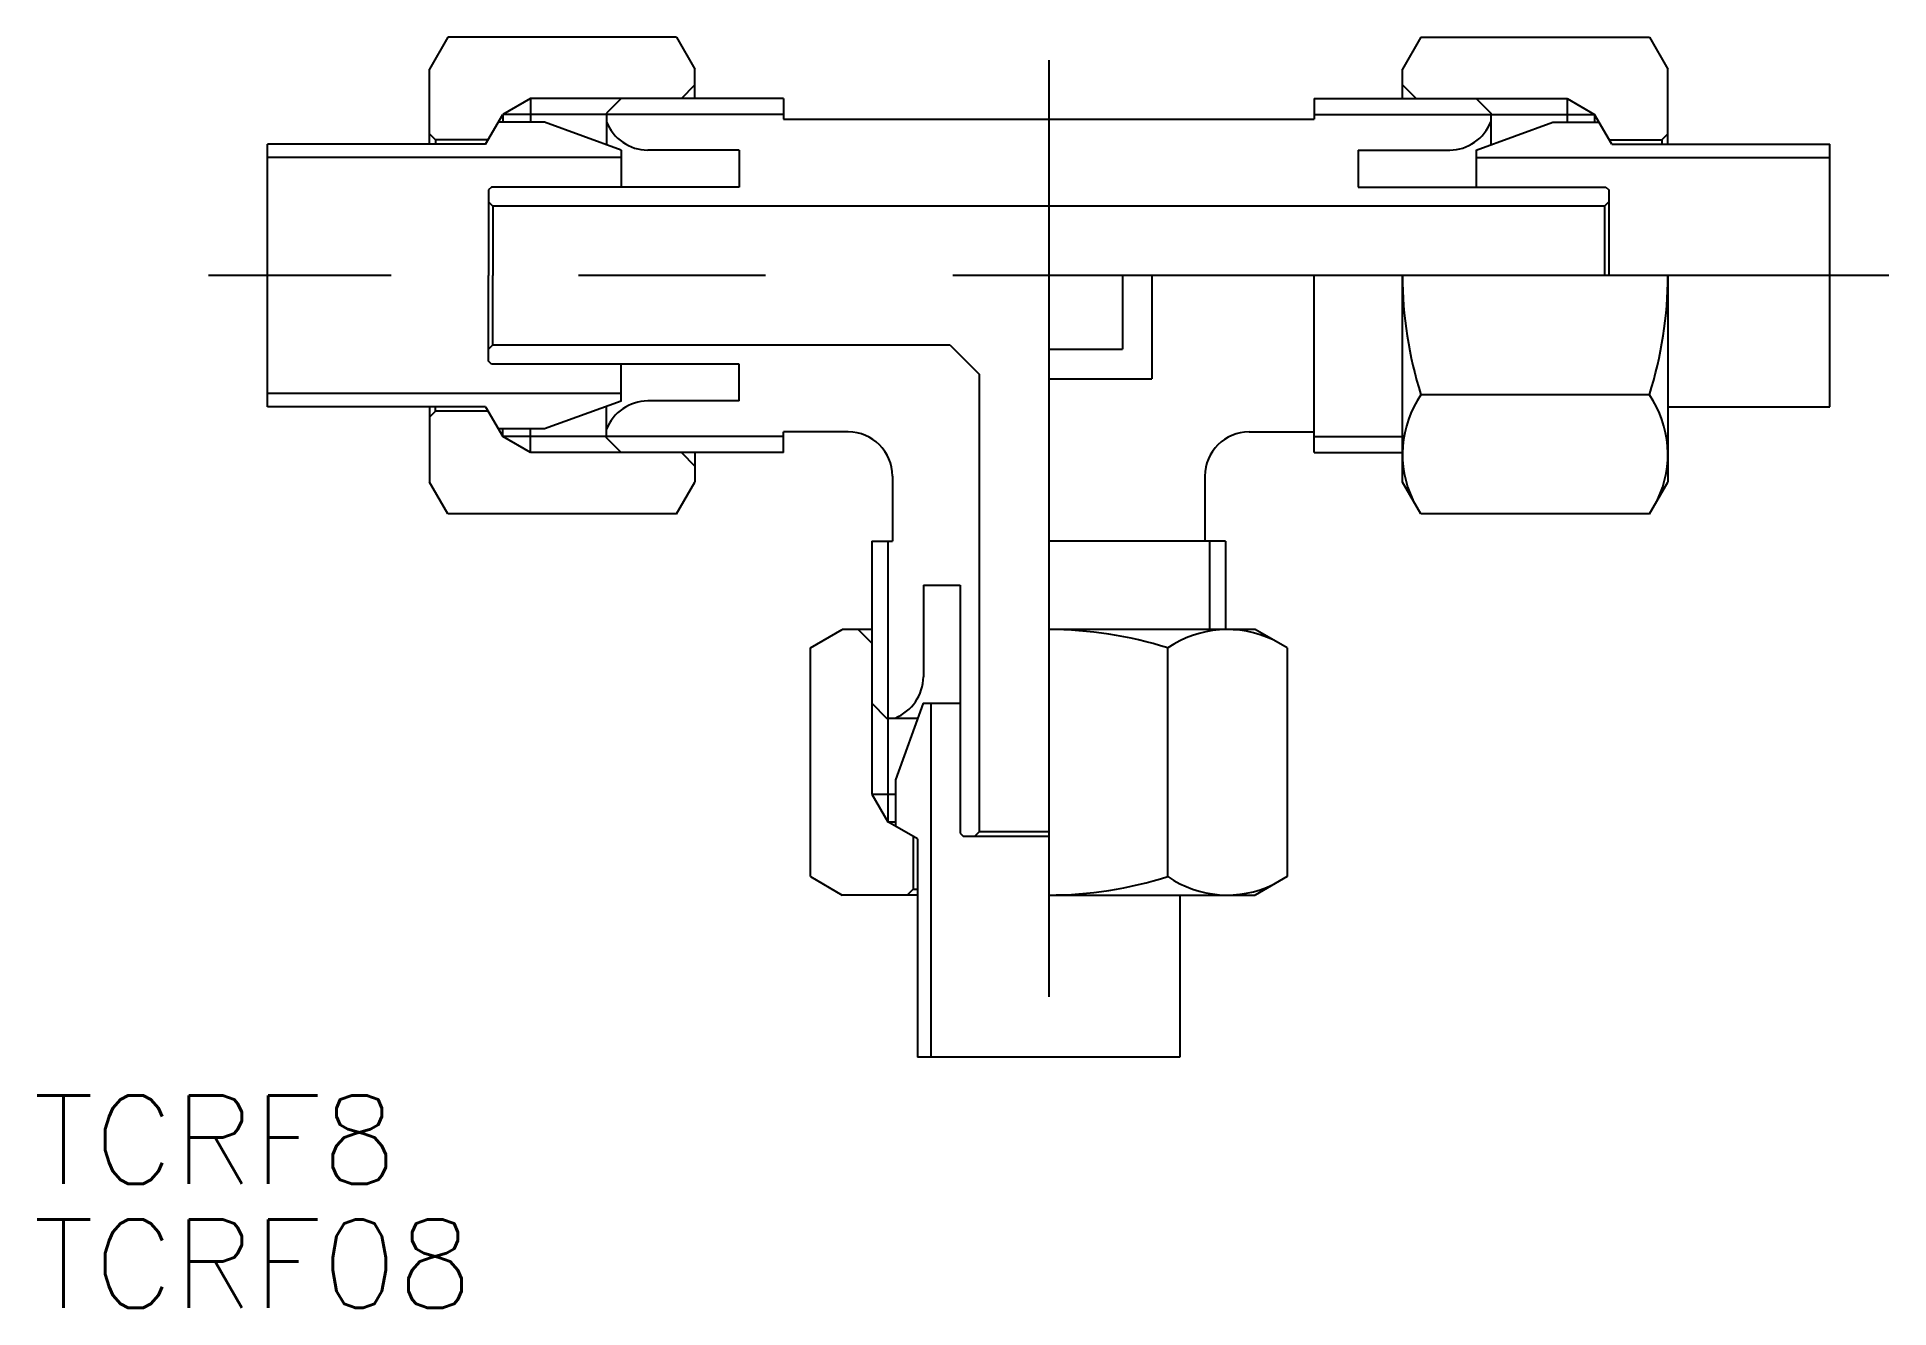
# Model space of a CAD drawing. Extents: x -34.3 to 28.5, y -35 to 8.1.
import ezdxf

# ---------------------------------------------------------------- set-up
doc = ezdxf.new("R2010")
doc.units = 0
doc.linetypes.add('CENTER', pattern=[50.8, 31.75, -6.35, 6.35, -6.35])
doc.layers.get('0').update_dxf_attribs({"linetype": 'CONTINUOUS'})
doc.layers.add('CENTER', color=1, linetype='CENTER')
doc.styles.get("Standard").update_dxf_attribs({"font": 'txt.shx', "height": 3, "bigfont": 'bigfont.shx'})

msp = doc.modelspace()

# ---------------------------------------------------------------- linework, layer by layer
at = {"color": 7, "linetype": 'CONTINUOUS'}
for p, q in [((-20.375, 8.083), (-21, 7)), ((-12.625, 8.083), (-20.375, 8.083)), ((-12.625, 8.083), (-12, 7)), ((12.625, 8.083), (12, 7)), ((12.625, 8.083), (20.375, 8.083)), ((20.375, 8.083), (21, 7)), ((-21, 4.45), (-21, 7)), ((-12, 6), (-12, 7)), ((12, 6), (12, 7)), ((21, 4.45), (21, 7)), ((-12.459, 6), (-12, 6.458)), ((12.459, 6), (12, 6.458)), ((-17.58, 6), (-17.58, 5.2)), ((-14.5, 6), (-15, 5.5)), ((-9, 6), (-14.5, 6)), ((-9, 6), (-9, 5.3)), ((9, 6), (14.5, 6)), ((9, 6), (9, 5.3)), ((14.5, 6), (15, 5.5)), ((17.58, 6), (17.58, 5.2)), ((-19.1, 4.45), (-18.518, 5.458)), ((-17.1, 5.2), (-18.667, 5.2)), ((-15, 5.458), (-18.518, 5.458)), ((-18.518, 5.458), (-18.518, 5.2)), ((-14.5, 4.254), (-17.1, 5.2)), ((-15, 5.5), (-15, 4.436)), ((-9, 5.3), (9, 5.3)), ((14.5, 4.254), (17.1, 5.2)), ((15, 5.5), (15, 4.436)), ((15, 5.458), (18.518, 5.458)), ((17.1, 5.2), (18.667, 5.2)), ((19.1, 4.45), (18.518, 5.458)), ((18.518, 5.458), (18.518, 5.2)), ((-26.5, -4.45), (-26.5, 4.45)), ((-19.1, 4.45), (-26.5, 4.45)), ((-20.8, 4.6), (-21, 4.8)), ((-19.013, 4.6), (-20.8, 4.6)), ((-20.8, 4.6), (-20.8, 4.45)), ((19.013, 4.6), (20.8, 4.6)), ((19.1, 4.45), (26.5, 4.45)), ((20.8, 4.6), (21, 4.8)), ((20.8, 4.6), (20.8, 4.45)), ((26.5, -4.45), (26.5, 4.45)), ((-14.5, 4), (-26.5, 4)), ((-14.5, 4.254), (-14.5, 3)), ((-10.5, 4.25), (-13.6, 4.25)), ((-10.5, 4.25), (-10.5, 3)), ((10.5, 4.25), (13.6, 4.25)), ((10.5, 4.25), (10.5, 3)), ((14.5, 4.254), (14.5, 3)), ((14.5, 4), (26.5, 4)), ((-18.9, 3), (-19, 2.9)), ((-19, 2.9), (-19, 0)), ((-10.5, 3), (-18.9, 3)), ((10.5, 3), (18.9, 3)), ((18.9, 3), (19, 2.9)), ((19, 2.9), (19, 0)), ((-18.85, 2.35), (-19, 2.5)), ((18.85, 2.35), (-18.85, 2.35)), ((-18.85, 2.35), (-18.85, 0)), ((18.85, 2.35), (19, 2.5)), ((18.85, 2.35), (18.85, 0)), ((2.5, 0), (2.5, -2.5)), ((3.5, 0), (3.5, -3.5)), ((9, -6), (9, 0)), ((12, -7), (12, 0)), ((21, 0), (21, -7)), ((-19, -2.9), (-19, 0)), ((-18.85, -2.35), (-18.85, 0)), ((-18.85, -2.35), (-19, -2.5)), ((-18.85, -2.35), (-3.35, -2.35)), ((-3.35, -2.35), (-2.35, -3.35)), ((0, -2.5), (2.5, -2.5)), ((-18.9, -3), (-19, -2.9)), ((-10.5, -3), (-18.9, -3)), ((-14.5, -4.254), (-14.5, -3)), ((-10.5, -4.25), (-10.5, -3)), ((-2.35, -18.85), (-2.35, -3.35)), ((0, -3.5), (3.5, -3.5)), ((-14.5, -4), (-26.5, -4)), ((-14.5, -4.254), (-17.1, -5.2)), ((-10.5, -4.25), (-13.6, -4.25)), ((20.375, -4.041), (12.625, -4.041)), ((-19.1, -4.45), (-26.5, -4.45)), ((-21, -4.45), (-21, -7)), ((-20.8, -4.6), (-21, -4.8)), ((-20.8, -4.6), (-20.8, -4.45)), ((-19.013, -4.6), (-20.8, -4.6)), ((-19.1, -4.45), (-18.518, -5.459)), ((-15, -5.5), (-15, -4.436)), ((21, -4.45), (26.5, -4.45)), ((-17.1, -5.2), (-18.667, -5.2)), ((-18.518, -5.459), (-18.518, -5.2)), ((-15, -5.459), (-18.518, -5.459)), ((-17.58, -6), (-17.58, -5.2)), ((-14.5, -6), (-15, -5.5)), ((-6.8, -5.3), (-9, -5.3)), ((-9, -6), (-9, -5.3)), ((6.8, -5.3), (9, -5.3)), ((-9, -6), (-14.5, -6)), ((-12.459, -6), (-12, -6.459)), ((-12, -6), (-12, -7)), ((9, -6), (12, -6)), ((-5.3, -6.8), (-5.3, -9)), ((5.3, -6.8), (5.3, -9)), ((-20.375, -8.083), (-21, -7)), ((-12.625, -8.083), (-12, -7)), ((12.625, -8.083), (12, -7)), ((20.375, -8.083), (21, -7)), ((-12.625, -8.083), (-20.375, -8.083)), ((20.375, -8.083), (12.625, -8.083)), ((-6, -9), (-6, -14.5)), ((-6, -9), (-5.3, -9)), ((6, -9), (0, -9)), ((6, -9), (6, -12)), ((-4.25, -10.5), (-4.25, -13.6)), ((-4.25, -10.5), (-3, -10.5)), ((-3, -10.5), (-3, -18.9)), ((-8.083, -12.625), (-7, -12)), ((-6, -12), (-7, -12)), ((-6, -12.459), (-6.459, -12)), ((7, -12), (0, -12)), ((8.083, -12.625), (7, -12)), ((-8.083, -20.375), (-8.083, -12.625)), ((4.041, -20.375), (4.041, -12.625)), ((8.083, -12.625), (8.083, -20.375)), ((-6, -14.5), (-5.5, -15)), ((-5.5, -15), (-4.436, -15)), ((-5.459, -15), (-5.459, -18.518)), ((-4.254, -14.5), (-5.2, -17.1)), ((-4.254, -14.5), (-3, -14.5)), ((-4, -14.5), (-4, -26.5)), ((-6, -17.58), (-5.2, -17.58)), ((-5.2, -17.1), (-5.2, -18.667)), ((-4.45, -19.1), (-5.459, -18.518)), ((-5.459, -18.518), (-5.2, -18.518)), ((-4.6, -19.013), (-4.6, -20.8)), ((-4.45, -19.1), (-4.45, -26.5)), ((-3, -18.9), (-2.9, -19)), ((-2.9, -19), (0, -19)), ((-2.35, -18.85), (-2.5, -19)), ((-2.35, -18.85), (0, -18.85)), ((-8.083, -20.375), (-7, -21)), ((8.083, -20.375), (7, -21)), ((-4.45, -21), (-7, -21)), ((-4.6, -20.8), (-4.8, -21)), ((-4.6, -20.8), (-4.45, -20.8)), ((0, -21), (7, -21)), ((4.45, -21), (4.45, -26.5)), ((4.45, -26.5), (-4.45, -26.5))]:
    msp.add_line(p, q, dxfattribs=at)
at = {"color": 3, "linetype": 'CONTINUOUS'}
for p, q in [((-17.58, 6), (-18.518, 5.458)), ((-14.5, 6), (-17.58, 6)), ((14.5, 6), (17.58, 6)), ((17.58, 6), (18.518, 5.458)), ((-9, 5.458), (-15, 5.458)), ((9, 5.458), (15, 5.458)), ((-17.58, -6), (-18.518, -5.459)), ((-9, -5.459), (-15, -5.459)), ((9, -5.459), (12, -5.459)), ((-14.5, -6), (-17.58, -6)), ((-5.459, -9), (-5.459, -15)), ((5.458, -9), (5.458, -12)), ((-6, -14.5), (-6, -17.58)), ((-6, -17.58), (-5.459, -18.518))]:
    msp.add_line(p, q, dxfattribs=at)
at = {"color": 7, "linetype": 'CONTINUOUS'}
for centre, radius, start, end in [((-13.584, 5.774), 1.524, 201.65577, 269.38373), ((13.584, 5.774), 1.524, 270.61627, 338.34423), ((7.625, 0), 13.375, 342.41205, 0), ((25.375, 0), 13.375, 180, 197.58795), ((-13.584, -5.774), 1.524, 90.61627, 158.34423), ((15.578, -6.062), 3.578, 145.61575, 205.61575), ((17.422, -6.062), 3.578, 334.38425, 34.38425), ((-6.8, -6.8), 1.5, 360, 90), ((6.8, -6.8), 1.5, 90, 180), ((0, -25.375), 13.375, 72.41205, 90), ((6.062, -15.578), 3.578, 64.38425, 124.38425), ((-5.774, -13.584), 1.524, 291.65577, 359.38373), ((0, -7.625), 13.375, 270, 287.58795), ((6.062, -17.422), 3.578, 235.61575, 295.61575)]:
    msp.add_arc(centre, radius, start, end, dxfattribs=at)
at = {"layer": 'CENTER', "color": 1, "linetype": 'CENTER'}
for p, q in [((0, 7.3), (0, -28.5)), ((28.5, 0), (-28.5, 0))]:
    msp.add_line(p, q, dxfattribs=at)

# ---------------------------------------------------------------- texts
at = {"color": 7, "linetype": 'CONTINUOUS'}
for s, p in [('TCRF8', (-34.441, -30.793)), ('TCRF08', (-34.441, -34.997))]:
    msp.add_text(s, height=3, dxfattribs=at).set_placement(p)

doc.saveas('drawing.dxf')
